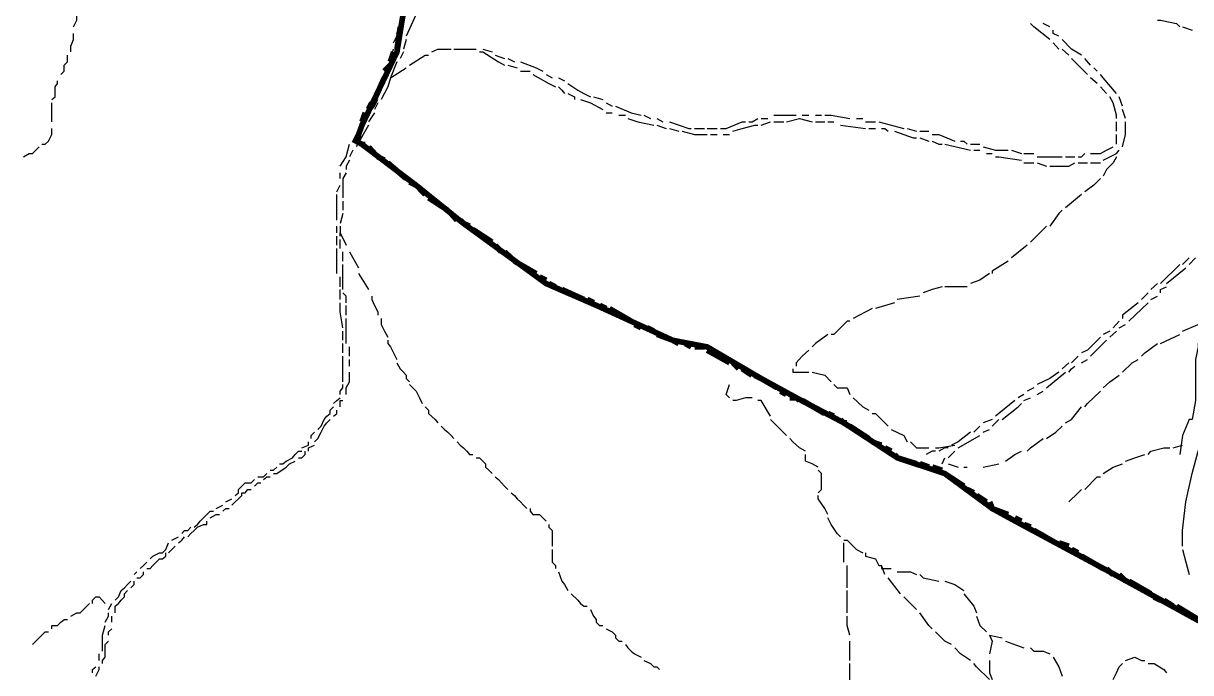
# Model space of a CAD drawing. Header units: millimetres. Extents: x -3588 to 75209, y -3737 to 38254.
# Drawn here: x 3453.5 to 3952.7, y 21318.2 to 21595.9 of the extents above; entities that cross this region are included whole.
import ezdxf

# ---------------------------------------------------------------- set-up
doc = ezdxf.new("R2010")
doc.units = ezdxf.units.MM
doc.layers.add('P', color=253, linetype='Continuous')

msp = doc.modelspace()

# ---------------------------------------------------------------- linework, layer by layer
at = {"layer": 'P'}
for points, const_width in [([(3969.534, 21333.025), (3918.162, 21361.255), (3880.329, 21381.58), (3867.91, 21388.35), (3847.586, 21403.313), (3827.261, 21410.083), (3804.392, 21425.046), (3784.067, 21435.769), (3769.104, 21443.963), (3745.962, 21457.518), (3731.287, 21460.334), (3698.527, 21475.298), (3677.082, 21484.612), (3641.794, 21510.298), (3621.469, 21526.67), (3598.328, 21544.178), (3595.783, 21545.586), (3596.904, 21546.995), (3596.904, 21548.403), (3598.328, 21552.356), (3613.291, 21583.691), (3620.061, 21625.477)], 2.417), ([(3969.534, 21333.025), (3918.162, 21361.255), (3880.329, 21381.58), (3867.91, 21388.35), (3847.586, 21403.313), (3827.261, 21410.083), (3804.392, 21425.046), (3784.067, 21435.769), (3769.104, 21443.963), (3745.962, 21457.518), (3731.287, 21460.334), (3698.527, 21475.298), (3677.082, 21484.612), (3641.794, 21510.298), (3621.469, 21526.67), (3598.328, 21544.178), (3595.783, 21545.586), (3596.904, 21546.995), (3596.904, 21548.403), (3598.328, 21552.356), (3613.291, 21583.691), (3620.061, 21625.477)], 1.2), ([(3613.291, 21584.827), (3614.7, 21594.43)], 2.417), ([(3610.459, 21579.466), (3611.867, 21583.691)], 2.417), ([(3607.914, 21575.513), (3610.459, 21578.042)], 2.417), ([(3603.689, 21563.366), (3607.914, 21572.681)], 2.417), ([(3601.145, 21559.141), (3602.553, 21561.958)], 2.417), ([(3598.328, 21553.78), (3599.736, 21557.717)], 2.417), ([(3599.736, 21544.178), (3598.328, 21544.178), (3595.783, 21545.586), (3596.904, 21546.995), (3596.904, 21548.403), (3598.328, 21552.356)], 2.417), ([(3603.689, 21540.225), (3601.145, 21543.042)], 2.417), ([(3607.914, 21537.392), (3605.097, 21538.817)], 2.417), ([(3617.228, 21529.502), (3609.338, 21536.272)], 2.417), ([(3621.469, 21526.67), (3618.653, 21528.078)], 2.417), ([(3625.422, 21522.717), (3622.878, 21525.261)], 2.417), ([(3635.024, 21515.947), (3626.831, 21521.309)], 2.417), ([(3638.977, 21511.706), (3636.433, 21514.539)], 2.417), ([(3644.339, 21509.178), (3641.794, 21510.298), (3640.386, 21511.706)], 2.417), ([(3653.941, 21502.392), (3645.747, 21507.753)], 2.417), ([(3657.878, 21498.167), (3655.349, 21500.984)], 2.417), ([(3662.119, 21495.623), (3659.302, 21498.167)], 2.417), ([(3672.841, 21488.853), (3663.527, 21494.214)], 2.417), ([(3677.082, 21486.02), (3674.266, 21487.429)], 2.417), ([(3681.035, 21483.204), (3678.202, 21484.612)], 2.417), ([(3693.166, 21477.842), (3683.852, 21482.067)], 2.417), ([(3697.407, 21476.418), (3694.59, 21477.842)], 2.417), ([(3702.768, 21473.89), (3699.951, 21475.298)], 2.417), ([(3713.491, 21468.528), (3704.176, 21473.89)], 2.417), ([(3717.732, 21465.696), (3714.915, 21467.104)], 2.417), ([(3723.093, 21464.287), (3720.276, 21465.696)], 2.417), ([(3733.815, 21458.926), (3731.287, 21460.334), (3724.501, 21462.879)], 2.417), ([(3739.177, 21457.518), (3736.648, 21458.926)], 2.417), ([(3744.826, 21457.518), (3740.601, 21457.518)], 2.417), ([(3755.564, 21450.732), (3745.962, 21456.093)], 2.417), ([(3759.501, 21448.204), (3756.973, 21450.732)], 2.417), ([(3765.151, 21445.371), (3760.926, 21448.204)], 2.417), ([(3775.889, 21440.01), (3769.104, 21443.963), (3766.287, 21445.371)], 2.417), ([(3779.826, 21437.193), (3777.297, 21438.601)], 2.417), ([(3785.475, 21434.648), (3784.067, 21435.769), (3781.25, 21435.769)], 2.417), ([(3796.214, 21428.999), (3786.612, 21434.648)], 2.417), ([(3800.151, 21427.879), (3797.622, 21428.999)], 2.417), ([(3805.8, 21425.046), (3804.392, 21425.046), (3802.983, 21426.455)], 2.417), ([(3815.114, 21418.277), (3806.936, 21423.638)], 2.417), ([(3820.475, 21415.444), (3816.539, 21416.868)], 2.417), ([(3824.716, 21412.915), (3821.9, 21414.324)], 2.417), ([(3835.439, 21407.554), (3827.261, 21410.083), (3826.125, 21411.507)], 2.417), ([(3840.8, 21406.13), (3836.863, 21407.554)], 2.417), ([(3846.449, 21404.722), (3842.224, 21406.13)], 2.417), ([(3855.764, 21397.952), (3847.586, 21403.313)], 2.417), ([(3860.005, 21395.119), (3857.188, 21396.544)], 2.417), ([(3865.366, 21391.182), (3861.125, 21393.999)], 2.417), ([(3874.68, 21385.805), (3867.91, 21388.35), (3866.774, 21391.182)], 2.417), ([(3880.329, 21382.988), (3877.513, 21384.397)], 2.417), ([(3884.282, 21380.444), (3881.45, 21381.58)], 2.417), ([(3895.005, 21373.674), (3885.691, 21379.036)], 2.417), ([(3900.654, 21372.266), (3896.413, 21373.674)], 2.417), ([(3904.607, 21369.433), (3901.774, 21370.858)], 2.417), ([(3915.329, 21362.664), (3906.015, 21368.025)], 2.417), ([(3919.57, 21360.119), (3918.162, 21361.255), (3916.738, 21362.664)], 2.417), ([(3924.932, 21357.303), (3922.099, 21360.119)], 2.417), ([(3935.654, 21351.941), (3926.34, 21357.303)], 2.417), ([(3939.895, 21349.109), (3937.062, 21350.533)], 2.417), ([(3945.256, 21346.58), (3941.303, 21349.109)], 2.417), ([(3955.979, 21340.931), (3946.665, 21346.58)], 2.417)]:
    msp.add_lwpolyline(points, dxfattribs=dict(at, const_width=const_width))
for points in [[(3474.955, 21594.43), (3476.38, 21597.246), (3476.38, 21599.791), (3476.38, 21601.199), (3476.38, 21602.607)], [(3621.469, 21599.791), (3617.228, 21590.477)], [(3938.487, 21597.246), (3939.895, 21597.246), (3946.665, 21595.838), (3948.073, 21594.43)], [(3473.835, 21583.691), (3473.835, 21584.827), (3473.835, 21586.236), (3474.955, 21589.052), (3474.955, 21590.477), (3474.955, 21591.597)], [(3613.291, 21591.597), (3614.7, 21595.838)], [(3892.46, 21589.052), (3885.691, 21594.43), (3884.282, 21595.838)], [(3892.46, 21594.43), (3889.643, 21595.838)], [(3896.413, 21590.477), (3893.884, 21591.597), (3893.884, 21593.005)], [(3949.209, 21594.43), (3953.434, 21593.005)], [(3611.867, 21587.644), (3613.291, 21590.477)], [(3617.228, 21589.052), (3616.108, 21584.827)], [(3896.413, 21584.827), (3893.884, 21587.644)], [(3906.015, 21582.283), (3901.774, 21584.827), (3897.837, 21589.052)], [(3469.594, 21574.105), (3471.018, 21575.513), (3471.018, 21578.042), (3472.427, 21579.466), (3472.427, 21580.874), (3472.427, 21582.283)], [(3609.338, 21575.513), (3611.867, 21584.827)], [(3616.108, 21583.691), (3614.7, 21580.874)], [(3618.653, 21578.042), (3625.422, 21582.283), (3626.831, 21582.283)], [(3628.239, 21583.691), (3630.783, 21584.827), (3636.433, 21584.827)], [(3637.553, 21584.827), (3641.794, 21584.827), (3643.202, 21584.827), (3647.155, 21584.827)], [(3648.564, 21583.691), (3649.988, 21583.691)], [(3649.988, 21584.827), (3653.941, 21583.691)], [(3649.988, 21583.691), (3656.757, 21579.466), (3659.302, 21578.042)], [(3655.349, 21582.283), (3659.302, 21580.874)], [(3900.654, 21582.283), (3897.837, 21584.827)], [(3613.291, 21579.466), (3610.459, 21572.681)], [(3610.459, 21572.681), (3617.228, 21576.921)], [(3660.71, 21580.874), (3663.527, 21579.466)], [(3660.71, 21578.042), (3664.663, 21576.921)], [(3666.072, 21579.466), (3672.841, 21576.921), (3675.674, 21575.513)], [(3908.56, 21574.105), (3901.774, 21580.874)], [(3909.968, 21578.042), (3907.424, 21580.874)], [(3912.785, 21575.513), (3911.377, 21576.921)], [(3610.459, 21572.681), (3609.338, 21568.728), (3606.506, 21563.366)], [(3607.914, 21570.152), (3607.914, 21574.105)], [(3666.072, 21575.513), (3670.313, 21575.513)], [(3671.433, 21574.105), (3678.202, 21570.152), (3681.035, 21568.728)], [(3677.082, 21574.105), (3679.627, 21572.681)], [(3682.443, 21572.681), (3684.988, 21571.272)], [(3912.785, 21570.152), (3909.968, 21572.681)], [(3920.979, 21565.911), (3915.329, 21572.681), (3914.209, 21574.105)], [(3465.641, 21563.366), (3467.065, 21564.503), (3467.065, 21567.319), (3467.065, 21568.728), (3468.186, 21570.152), (3468.186, 21571.272)], [(3605.097, 21565.911), (3606.506, 21567.319), (3606.506, 21568.728)], [(3682.443, 21568.728), (3683.852, 21567.319), (3684.988, 21565.911)], [(3686.396, 21570.152), (3690.637, 21567.319), (3693.166, 21565.911), (3695.999, 21564.503)], [(3916.738, 21565.911), (3914.209, 21568.728)], [(3949.209, 21372.266), (3949.209, 21379.036), (3950.618, 21391.182), (3953.434, 21403.313), (3955.979, 21412.915), (3960.22, 21419.685), (3964.173, 21428.999), (3965.581, 21438.601), (3968.398, 21445.371), (3969.534, 21449.324), (3972.351, 21457.518), (3975.183, 21467.104), (3976.304, 21476.418), (3979.136, 21486.02), (3981.953, 21498.167), (3983.073, 21506.345), (3998.037, 21571.272)], [(3465.641, 21553.78), (3465.641, 21555.188), (3465.641, 21557.717), (3465.641, 21559.141), (3465.641, 21561.958)], [(3599.736, 21555.188), (3603.689, 21560.55), (3605.097, 21563.366)], [(3605.097, 21561.958), (3603.689, 21559.141)], [(3686.396, 21565.911), (3689.213, 21564.503), (3689.213, 21563.366)], [(3691.758, 21563.366), (3695.999, 21561.958), (3701.36, 21559.141)], [(3697.407, 21564.503), (3701.36, 21563.366)], [(3702.768, 21561.958), (3705.313, 21560.55)], [(3920.979, 21555.188), (3920.979, 21556.597), (3919.57, 21561.958), (3918.162, 21564.503)], [(3923.523, 21560.55), (3922.099, 21564.503)], [(3603.689, 21557.717), (3601.145, 21553.78)], [(3702.768, 21557.717), (3705.313, 21557.717)], [(3706.721, 21560.55), (3713.491, 21557.717), (3717.732, 21556.597)], [(3708.129, 21556.597), (3709.538, 21556.597), (3710.962, 21556.597)], [(3718.852, 21556.597), (3721.685, 21555.188)], [(3774.465, 21556.597), (3782.659, 21556.597), (3784.067, 21556.597)], [(3786.612, 21556.597), (3789.428, 21556.597)], [(3792.261, 21556.597), (3794.789, 21556.597)], [(3796.214, 21556.597), (3799.03, 21556.597), (3806.936, 21555.188)], [(3924.932, 21555.188), (3923.523, 21559.141)], [(3601.145, 21552.356), (3595.783, 21543.042)], [(3596.904, 21549.827), (3598.328, 21553.78)], [(3712.082, 21555.188), (3716.323, 21553.78), (3723.093, 21552.356)], [(3724.501, 21555.188), (3727.046, 21553.78)], [(3724.501, 21552.356), (3728.454, 21550.947)], [(3729.862, 21553.78), (3738.056, 21550.947), (3739.177, 21550.947)], [(3751.611, 21550.947), (3754.14, 21550.947), (3760.926, 21553.78), (3762.334, 21553.78)], [(3756.973, 21549.827), (3760.926, 21550.947), (3766.287, 21552.356), (3767.695, 21552.356)], [(3763.742, 21553.78), (3765.151, 21553.78), (3767.695, 21555.188)], [(3769.104, 21555.188), (3771.936, 21555.188)], [(3769.104, 21552.356), (3773.056, 21553.78)], [(3774.465, 21553.78), (3778.706, 21553.78)], [(3779.826, 21553.78), (3785.475, 21555.188), (3790.837, 21553.78)], [(3792.261, 21553.78), (3796.214, 21553.78)], [(3797.622, 21553.78), (3800.151, 21553.78)], [(3802.983, 21552.356), (3813.706, 21550.947)], [(3809.753, 21555.188), (3812.586, 21555.188)], [(3813.706, 21553.78), (3817.947, 21553.78)], [(3819.355, 21553.78), (3830.078, 21550.947)], [(3920.979, 21549.827), (3920.979, 21553.78)], [(3923.523, 21543.042), (3924.932, 21548.403), (3924.932, 21553.78)], [(3461.416, 21544.178), (3462.824, 21544.178), (3464.233, 21545.586), (3465.641, 21548.403), (3465.641, 21549.827), (3465.641, 21550.947)], [(3594.375, 21545.586), (3595.783, 21548.403)], [(3729.862, 21550.947), (3733.815, 21549.827)], [(3735.24, 21549.827), (3740.601, 21548.403), (3745.962, 21548.403)], [(3740.601, 21550.947), (3744.826, 21550.947)], [(3745.962, 21550.947), (3750.187, 21550.947)], [(3747.37, 21548.403), (3748.779, 21548.403), (3750.187, 21548.403)], [(3752.732, 21548.403), (3754.14, 21548.403), (3755.564, 21548.403)], [(3815.114, 21550.947), (3817.947, 21550.947)], [(3820.475, 21550.947), (3821.9, 21550.947), (3823.308, 21549.827)], [(3826.125, 21549.827), (3834.031, 21546.995), (3835.439, 21546.995)], [(3831.486, 21550.947), (3835.439, 21549.827)], [(3836.863, 21549.827), (3840.8, 21549.827)], [(3836.863, 21546.995), (3840.8, 21545.586)], [(3842.224, 21548.403), (3845.041, 21548.403), (3851.811, 21545.586)], [(3920.979, 21544.178), (3920.979, 21546.995), (3920.979, 21548.403)], [(3453.51, 21538.817), (3456.055, 21540.225), (3457.463, 21540.225), (3458.872, 21541.633), (3460.28, 21543.042)], [(3589.014, 21534.864), (3591.542, 21538.817), (3592.967, 21544.178)], [(3594.375, 21541.633), (3592.967, 21538.817)], [(3842.224, 21545.586), (3845.041, 21544.178), (3846.449, 21544.178)], [(3847.586, 21544.178), (3858.596, 21541.633)], [(3854.355, 21545.586), (3855.764, 21545.586), (3857.188, 21544.178)], [(3858.596, 21544.178), (3862.549, 21544.178)], [(3860.005, 21541.633), (3862.549, 21541.633)], [(3863.958, 21543.042), (3869.319, 21541.633), (3874.68, 21541.633)], [(3876.088, 21541.633), (3880.329, 21540.225)], [(3909.968, 21540.225), (3914.209, 21540.225), (3916.738, 21541.633), (3919.57, 21543.042)], [(3920.979, 21540.225), (3922.099, 21541.633)], [(3592.967, 21537.392), (3591.542, 21534.864), (3591.542, 21533.455)], [(3865.366, 21540.225), (3867.91, 21540.225)], [(3869.319, 21538.817), (3870.727, 21538.817), (3880.329, 21537.392)], [(3881.45, 21540.225), (3885.691, 21540.225)], [(3887.099, 21538.817), (3889.643, 21538.817), (3895.005, 21538.817), (3897.837, 21538.817)], [(3899.246, 21538.817), (3903.199, 21538.817)], [(3904.607, 21538.817), (3906.015, 21538.817), (3907.424, 21540.225)], [(3915.329, 21537.392), (3918.162, 21538.817), (3920.979, 21540.225)], [(3920.979, 21538.817), (3919.57, 21536.272), (3916.738, 21533.455), (3915.329, 21530.623)], [(3589.014, 21529.502), (3589.014, 21530.623), (3589.014, 21532.031)], [(3591.542, 21532.031), (3590.134, 21529.502), (3590.134, 21521.309)], [(3881.45, 21536.272), (3885.691, 21536.272)], [(3887.099, 21536.272), (3891.052, 21534.864)], [(3892.46, 21534.864), (3900.654, 21534.864), (3903.199, 21536.272)], [(3904.607, 21536.272), (3907.424, 21536.272), (3908.56, 21536.272)], [(3909.968, 21536.272), (3914.209, 21536.272)], [(3587.589, 21523.853), (3589.014, 21526.67)], [(3914.209, 21529.502), (3911.377, 21526.67), (3907.424, 21523.853)], [(3587.589, 21511.706), (3587.589, 21522.717)], [(3906.015, 21522.717), (3899.246, 21517.068)], [(3590.134, 21519.9), (3590.134, 21515.947)], [(3590.134, 21514.539), (3589.014, 21510.298)], [(3897.837, 21515.947), (3896.413, 21514.539), (3892.46, 21509.178)], [(3587.589, 21506.345), (3587.589, 21509.178)], [(3589.014, 21509.178), (3589.014, 21506.345)], [(3891.052, 21509.178), (3888.235, 21506.345), (3884.282, 21502.392)], [(3587.589, 21500.984), (3587.589, 21503.528), (3587.589, 21504.937)], [(3589.014, 21504.937), (3589.014, 21506.345)], [(3589.014, 21506.345), (3591.542, 21500.984)], [(3589.014, 21499.576), (3589.014, 21500.984), (3589.014, 21502.392), (3589.014, 21503.528)], [(3587.589, 21488.853), (3587.589, 21489.973), (3587.589, 21492.806), (3587.589, 21494.214), (3587.589, 21498.167), (3587.589, 21499.576)], [(3590.134, 21494.214), (3590.134, 21498.167)], [(3592.967, 21498.167), (3596.904, 21491.382)], [(3882.874, 21500.984), (3876.088, 21495.623)], [(3590.134, 21482.067), (3590.134, 21483.204), (3590.134, 21486.02), (3590.134, 21487.429), (3590.134, 21488.853), (3590.134, 21491.382), (3590.134, 21492.806)], [(3874.68, 21494.214), (3867.91, 21489.973), (3867.91, 21488.853)], [(3948.073, 21492.806), (3939.895, 21484.612)], [(3952.026, 21495.623), (3949.209, 21492.806)], [(3952.026, 21492.806), (3954.859, 21495.623)], [(3589.014, 21483.204), (3589.014, 21486.02), (3589.014, 21487.429)], [(3596.904, 21488.853), (3601.145, 21482.067)], [(3866.774, 21488.853), (3862.549, 21486.02), (3858.596, 21484.612)], [(3942.424, 21484.612), (3950.618, 21491.382)], [(3589.014, 21477.842), (3589.014, 21482.067)], [(3846.449, 21483.204), (3842.224, 21482.067), (3838.272, 21480.659)], [(3857.188, 21483.204), (3851.811, 21483.204), (3847.586, 21483.204)], [(3938.487, 21484.612), (3935.654, 21482.067)], [(3939.895, 21480.659), (3939.895, 21482.067), (3942.424, 21483.204)], [(3591.542, 21476.418), (3591.542, 21479.251), (3590.134, 21480.659)], [(3602.553, 21479.251), (3602.553, 21477.842), (3603.689, 21475.298), (3605.097, 21472.481), (3605.097, 21471.057)], [(3836.863, 21479.251), (3827.261, 21477.842)], [(3934.534, 21480.659), (3933.11, 21479.251), (3931.701, 21477.842)], [(3935.654, 21477.842), (3938.487, 21479.251)], [(3590.134, 21465.696), (3589.014, 21472.481), (3589.014, 21475.298), (3589.014, 21476.418)], [(3591.542, 21471.057), (3591.542, 21472.481), (3591.542, 21475.298)], [(3816.539, 21473.89), (3808.345, 21469.649)], [(3826.125, 21476.418), (3817.947, 21473.89)], [(3930.293, 21476.418), (3923.523, 21471.057), (3923.523, 21469.649)], [(3926.34, 21468.528), (3934.534, 21476.418)], [(3591.542, 21458.926), (3591.542, 21462.879), (3591.542, 21464.287), (3591.542, 21468.528), (3591.542, 21469.649)], [(3606.506, 21469.649), (3606.506, 21467.104), (3607.914, 21464.287), (3609.338, 21461.743)], [(3806.936, 21468.528), (3805.8, 21468.528), (3800.151, 21462.879), (3799.03, 21462.879)], [(3922.099, 21468.528), (3919.57, 21465.696)], [(3922.099, 21465.696), (3924.932, 21467.104)], [(3949.209, 21464.287), (3955.979, 21467.104), (3957.387, 21467.104)], [(3590.134, 21460.334), (3590.134, 21461.743), (3590.134, 21462.879), (3590.134, 21464.287)], [(3797.622, 21462.879), (3792.261, 21458.926), (3790.837, 21457.518)], [(3914.209, 21461.743), (3908.56, 21456.093), (3906.015, 21454.973)], [(3918.162, 21464.287), (3915.329, 21462.879)], [(3918.162, 21461.743), (3920.979, 21464.287)], [(3939.895, 21458.926), (3948.073, 21462.879)], [(3957.387, 21461.743), (3955.979, 21458.926), (3955.979, 21457.518), (3954.859, 21452.157), (3954.859, 21446.779), (3954.859, 21434.648), (3953.434, 21426.455), (3952.026, 21426.455), (3949.209, 21419.685), (3948.073, 21411.507)], [(3590.134, 21454.973), (3590.134, 21457.518), (3590.134, 21458.926)], [(3592.967, 21453.565), (3592.967, 21454.973), (3592.967, 21457.518)], [(3609.338, 21460.334), (3609.338, 21458.926), (3610.459, 21457.518), (3611.867, 21454.973), (3613.291, 21452.157)], [(3909.968, 21453.565), (3911.377, 21454.973), (3916.738, 21460.334)], [(3931.701, 21453.565), (3933.11, 21454.973), (3938.487, 21458.926)], [(3590.134, 21442.554), (3590.134, 21445.371), (3590.134, 21446.779), (3590.134, 21448.204), (3590.134, 21450.732), (3590.134, 21452.157), (3590.134, 21453.565)], [(3592.967, 21449.324), (3592.967, 21452.157)], [(3789.428, 21456.093), (3786.612, 21453.565), (3784.067, 21450.732), (3784.067, 21449.324)], [(3904.607, 21453.565), (3903.199, 21452.157), (3901.774, 21450.732)], [(3906.015, 21450.732), (3908.56, 21452.157)], [(3923.523, 21446.779), (3927.748, 21450.732), (3930.293, 21452.157)], [(3591.542, 21437.193), (3591.542, 21438.601), (3591.542, 21440.01), (3592.967, 21442.554), (3592.967, 21443.963), (3592.967, 21446.779)], [(3613.291, 21450.732), (3614.7, 21448.204), (3616.108, 21446.779), (3617.228, 21445.371), (3617.228, 21443.963), (3618.653, 21442.554)], [(3782.659, 21448.204), (3782.659, 21446.779), (3785.475, 21446.779), (3789.428, 21446.779)], [(3790.837, 21446.779), (3796.214, 21445.371), (3799.03, 21442.554)], [(3896.413, 21446.779), (3892.46, 21443.963), (3887.099, 21441.418)], [(3891.052, 21440.01), (3899.246, 21446.779)], [(3900.654, 21450.732), (3897.837, 21448.204)], [(3900.654, 21446.779), (3901.774, 21448.204), (3903.199, 21449.324)], [(3915.329, 21440.01), (3918.162, 21442.554), (3922.099, 21445.371)], [(3589.014, 21437.193), (3589.014, 21438.601), (3590.134, 21440.01), (3590.134, 21441.418)], [(3618.653, 21441.418), (3621.469, 21438.601), (3622.878, 21435.769), (3624.014, 21433.24)], [(3755.564, 21435.769), (3754.14, 21437.193), (3755.564, 21441.418)], [(3800.151, 21441.418), (3801.575, 21440.01), (3802.983, 21440.01), (3805.8, 21440.01), (3806.936, 21437.193)], [(3881.45, 21437.193), (3878.921, 21435.769)], [(3885.691, 21440.01), (3882.874, 21438.601)], [(3887.099, 21437.193), (3889.643, 21438.601)], [(3907.424, 21431.832), (3908.56, 21433.24), (3914.209, 21438.601)], [(3579.412, 21422.23), (3580.82, 21423.638), (3582.228, 21426.455), (3583.364, 21427.879), (3584.773, 21428.999), (3584.773, 21430.407), (3586.181, 21431.832)], [(3586.181, 21433.24), (3587.589, 21434.648), (3589.014, 21435.769)], [(3589.014, 21431.832), (3589.014, 21434.648), (3590.134, 21434.648)], [(3625.422, 21431.832), (3626.831, 21430.407), (3626.831, 21428.999), (3629.663, 21426.455), (3630.783, 21425.046)], [(3765.151, 21435.769), (3762.334, 21435.769), (3758.381, 21434.648), (3756.973, 21434.648)], [(3773.056, 21427.879), (3769.104, 21434.648), (3767.695, 21434.648)], [(3808.345, 21435.769), (3812.586, 21431.832), (3815.114, 21430.407)], [(3877.513, 21434.648), (3870.727, 21428.999), (3869.319, 21427.879)], [(3872.135, 21426.455), (3878.921, 21431.832), (3880.329, 21433.24)], [(3881.45, 21434.648), (3884.282, 21435.769)], [(3899.246, 21425.046), (3901.774, 21426.455), (3906.015, 21431.832)], [(3586.181, 21427.879), (3587.589, 21428.999), (3587.589, 21430.407)], [(3816.539, 21428.999), (3817.947, 21428.999), (3820.475, 21426.455), (3823.308, 21423.638)], [(3578.003, 21416.868), (3579.412, 21418.277), (3580.82, 21421.093), (3582.228, 21423.638), (3583.364, 21425.046), (3584.773, 21426.455)], [(3632.192, 21423.638), (3633.616, 21422.23), (3635.024, 21421.093), (3636.433, 21419.685), (3637.553, 21418.277)], [(3779.826, 21419.685), (3777.297, 21422.23), (3773.056, 21426.455)], [(3824.716, 21422.23), (3830.078, 21419.685), (3831.486, 21416.868)], [(3862.549, 21423.638), (3861.125, 21422.23), (3860.005, 21421.093)], [(3867.91, 21426.455), (3863.958, 21425.046)], [(3863.958, 21421.093), (3866.774, 21422.23)], [(3867.91, 21423.638), (3870.727, 21426.455)], [(3891.052, 21418.277), (3895.005, 21421.093), (3897.837, 21423.638)], [(3572.642, 21414.324), (3575.459, 21415.444), (3575.459, 21416.868)], [(3576.579, 21418.277), (3576.579, 21419.685), (3578.003, 21421.093)], [(3638.977, 21416.868), (3640.386, 21415.444), (3641.794, 21414.324), (3643.202, 21412.915), (3644.339, 21411.507), (3645.747, 21411.507)], [(3788.02, 21412.915), (3785.475, 21414.324), (3782.659, 21416.868), (3781.25, 21418.277)], [(3832.91, 21416.868), (3835.439, 21414.324), (3839.68, 21414.324), (3840.8, 21414.324)], [(3853.235, 21416.868), (3850.402, 21415.444)], [(3858.596, 21421.093), (3853.235, 21416.868)], [(3853.235, 21414.324), (3862.549, 21419.685)], [(3882.874, 21412.915), (3884.282, 21414.324), (3889.643, 21418.277)], [(3563.04, 21407.554), (3564.448, 21407.554), (3565.856, 21408.674), (3568.689, 21410.083), (3569.809, 21411.507), (3571.218, 21412.915), (3572.642, 21412.915)], [(3571.218, 21410.083), (3572.642, 21410.083), (3574.05, 21411.507), (3574.05, 21412.915)], [(3575.459, 21412.915), (3575.459, 21414.324), (3578.003, 21415.444)], [(3843.633, 21412.915), (3842.224, 21412.915), (3839.68, 21411.507)], [(3843.633, 21414.324), (3845.041, 21414.324), (3851.811, 21415.444)], [(3848.994, 21414.324), (3847.586, 21414.324), (3845.041, 21412.915)], [(3848.994, 21410.083), (3851.811, 21412.915)], [(3873.56, 21408.674), (3877.513, 21411.507), (3880.329, 21412.915)], [(3934.534, 21411.507), (3935.654, 21412.915), (3941.303, 21414.324), (3943.848, 21414.324)], [(3945.256, 21414.324), (3949.209, 21415.444)], [(3560.495, 21403.313), (3561.903, 21403.313), (3565.856, 21406.13), (3567.265, 21407.554), (3569.809, 21408.674)], [(3647.155, 21410.083), (3648.564, 21410.083), (3649.988, 21408.674), (3651.108, 21407.554), (3651.108, 21406.13), (3652.516, 21404.722), (3653.941, 21403.313)], [(3793.381, 21406.13), (3790.837, 21407.554), (3788.02, 21408.674), (3788.02, 21411.507)], [(3846.449, 21407.554), (3847.586, 21410.083)], [(3848.994, 21407.554), (3853.235, 21406.13)], [(3863.958, 21406.13), (3870.727, 21407.554)], [(3915.329, 21403.313), (3919.57, 21406.13), (3923.523, 21407.554)], [(3924.932, 21408.674), (3928.885, 21410.083), (3933.11, 21411.507)], [(3553.726, 21401.905), (3556.254, 21401.905), (3557.678, 21403.313)], [(3556.254, 21400.769), (3557.678, 21401.905), (3559.087, 21401.905)], [(3559.087, 21404.722), (3560.495, 21404.722), (3561.903, 21406.13)], [(3655.349, 21401.905), (3656.757, 21400.769), (3659.302, 21397.952), (3660.71, 21396.544)], [(3793.381, 21395.119), (3794.789, 21396.544), (3794.789, 21400.769), (3794.789, 21403.313), (3793.381, 21404.722)], [(3855.764, 21406.13), (3857.188, 21406.13)], [(3907.424, 21396.544), (3912.785, 21401.905), (3914.209, 21401.905)], [(3544.123, 21393.999), (3545.532, 21395.119), (3545.532, 21396.544), (3546.94, 21397.952), (3548.364, 21399.36), (3550.893, 21399.36), (3552.317, 21400.769)], [(3552.317, 21397.952), (3553.726, 21399.36), (3555.134, 21399.36)], [(3540.17, 21391.182), (3542.715, 21392.591)], [(3542.715, 21389.758), (3544.123, 21391.182), (3545.532, 21392.591), (3546.94, 21393.999), (3546.94, 21395.119), (3548.364, 21395.119), (3549.485, 21396.544), (3550.893, 21396.544)], [(3662.119, 21395.119), (3663.527, 21393.999), (3664.663, 21392.591), (3666.072, 21391.182), (3667.48, 21389.758), (3668.888, 21388.35)], [(3797.622, 21385.805), (3796.214, 21388.35), (3793.381, 21392.591), (3793.381, 21393.999)], [(3900.654, 21391.182), (3904.607, 21395.119), (3906.015, 21396.544)], [(3526.615, 21380.444), (3528.04, 21381.58), (3529.16, 21382.988), (3530.568, 21384.397), (3533.401, 21387.229), (3534.809, 21387.229)], [(3535.929, 21388.35), (3538.762, 21389.758)], [(3538.762, 21387.229), (3540.17, 21388.35), (3541.579, 21388.35)], [(3670.313, 21388.35), (3670.313, 21387.229), (3671.433, 21385.805), (3674.266, 21385.805), (3675.674, 21384.397), (3677.082, 21382.988)], [(3523.799, 21376.219), (3525.207, 21377.627), (3526.615, 21379.036), (3528.04, 21380.444), (3530.568, 21381.58), (3531.993, 21381.58), (3531.993, 21382.988)], [(3533.401, 21384.397), (3535.929, 21385.805), (3537.354, 21385.805)], [(3801.575, 21377.627), (3799.03, 21381.58), (3797.622, 21384.397)], [(3521.254, 21377.627), (3522.39, 21379.036), (3523.799, 21379.036), (3525.207, 21380.444)], [(3678.202, 21381.58), (3678.202, 21380.444), (3679.627, 21379.036), (3679.627, 21376.219), (3679.627, 21374.795), (3679.627, 21372.266)], [(3801.575, 21377.627), (3802.983, 21376.219)], [(3802.983, 21376.219), (3801.575, 21377.627)], [(3507.715, 21366.905), (3508.835, 21368.025), (3511.668, 21369.433), (3513.076, 21369.433), (3514.484, 21370.858), (3515.605, 21373.674)], [(3515.605, 21369.433), (3518.437, 21372.266)], [(3517.029, 21374.795), (3519.846, 21376.219)], [(3519.846, 21373.674), (3521.254, 21374.795), (3522.39, 21376.219)], [(3804.392, 21374.795), (3805.8, 21374.795), (3809.753, 21370.858), (3812.586, 21369.433)], [(3804.392, 21365.48), (3804.392, 21370.858), (3804.392, 21373.674)], [(3506.291, 21362.664), (3507.715, 21362.664), (3508.835, 21364.072), (3510.243, 21365.48), (3511.668, 21366.905), (3513.076, 21366.905), (3514.484, 21368.025), (3514.484, 21369.433)], [(3679.627, 21370.858), (3679.627, 21369.433), (3679.627, 21366.905), (3679.627, 21365.48), (3681.035, 21364.072), (3681.035, 21362.664)], [(3813.706, 21369.433), (3813.706, 21368.025), (3817.947, 21366.905), (3819.355, 21364.072), (3820.475, 21364.072)], [(3949.209, 21370.858), (3950.618, 21365.48), (3952.026, 21360.119)], [(3503.474, 21362.664), (3504.882, 21364.072), (3506.291, 21365.48)], [(3805.8, 21354.47), (3805.8, 21358.711), (3805.8, 21364.072)], [(3821.9, 21360.119), (3820.475, 21364.072)], [(3820.475, 21364.072), (3820.475, 21362.664), (3823.308, 21362.664), (3824.716, 21362.664)], [(3492.751, 21349.109), (3494.16, 21350.533), (3495.28, 21353.35), (3496.704, 21354.47), (3498.113, 21355.894), (3499.521, 21357.303)], [(3499.521, 21354.47), (3500.929, 21355.894), (3500.929, 21357.303)], [(3500.929, 21360.119), (3502.066, 21361.255)], [(3502.066, 21358.711), (3503.474, 21358.711), (3504.882, 21360.119), (3504.882, 21361.255)], [(3682.443, 21361.255), (3683.852, 21357.303), (3684.988, 21355.894), (3686.396, 21353.35)], [(3828.669, 21351.941), (3823.308, 21358.711)], [(3827.261, 21361.255), (3832.91, 21361.255), (3835.439, 21360.119)], [(3836.863, 21360.119), (3838.272, 21358.711), (3845.041, 21357.303)], [(3847.586, 21357.303), (3851.811, 21355.894), (3855.764, 21353.35)], [(3492.751, 21343.747), (3492.751, 21346.58), (3494.16, 21347.7), (3495.28, 21349.109), (3496.704, 21350.533), (3496.704, 21351.941), (3498.113, 21353.35)], [(3687.805, 21351.941), (3690.637, 21349.109), (3691.758, 21347.7), (3693.166, 21346.58), (3694.59, 21346.58)], [(3805.8, 21343.747), (3805.8, 21346.58), (3805.8, 21351.941), (3805.8, 21353.35)], [(3855.764, 21351.941), (3860.005, 21346.58), (3861.125, 21343.747)], [(3473.835, 21342.339), (3476.38, 21343.747), (3477.788, 21343.747), (3479.196, 21345.156), (3480.605, 21346.58), (3481.741, 21347.7)], [(3483.149, 21347.7), (3483.149, 21349.109), (3484.557, 21350.533), (3485.966, 21350.533), (3488.51, 21347.7)], [(3489.919, 21345.156), (3491.343, 21347.7)], [(3835.439, 21345.156), (3830.078, 21350.533)], [(3488.51, 21339.794), (3489.919, 21342.339), (3489.919, 21343.747)], [(3491.343, 21339.794), (3491.343, 21340.931), (3491.343, 21342.339)], [(3695.999, 21345.156), (3697.407, 21342.339), (3698.527, 21340.931), (3698.527, 21339.794), (3699.951, 21338.386), (3701.36, 21338.386)], [(3806.936, 21334.145), (3805.8, 21338.386), (3805.8, 21340.931), (3805.8, 21342.339)], [(3842.224, 21336.978), (3840.8, 21338.386), (3836.863, 21343.747)], [(3861.125, 21342.339), (3862.549, 21338.386), (3865.366, 21335.569)], [(3465.641, 21336.978), (3465.641, 21338.386), (3468.186, 21338.386), (3469.594, 21339.794), (3471.018, 21340.931), (3472.427, 21340.931)], [(3487.39, 21327.376), (3487.39, 21330.208), (3487.39, 21331.617), (3487.39, 21334.145), (3488.51, 21338.386)], [(3489.919, 21334.145), (3489.919, 21335.569), (3491.343, 21336.978)], [(3702.768, 21336.978), (3705.313, 21335.569), (3706.721, 21334.145), (3706.721, 21333.025), (3708.129, 21331.617), (3709.538, 21331.617)], [(3457.463, 21330.208), (3458.872, 21331.617), (3460.28, 21333.025), (3461.416, 21334.145), (3462.824, 21335.569), (3464.233, 21335.569)], [(3850.402, 21330.208), (3847.586, 21331.617), (3843.633, 21335.569)], [(3866.774, 21334.145), (3867.91, 21331.617), (3866.774, 21326.255)], [(3866.774, 21334.145), (3872.135, 21333.025)], [(3487.39, 21322.014), (3487.39, 21323.423), (3488.51, 21324.831), (3488.51, 21326.255), (3488.51, 21327.376), (3488.51, 21330.208), (3489.919, 21331.617)], [(3710.962, 21330.208), (3712.082, 21328.784), (3713.491, 21327.376), (3714.915, 21326.255), (3717.732, 21324.831)], [(3806.936, 21323.423), (3806.936, 21327.376), (3806.936, 21331.617)], [(3858.596, 21323.423), (3854.355, 21326.255), (3851.811, 21328.784)], [(3873.56, 21331.617), (3881.45, 21328.784)], [(3884.282, 21328.784), (3885.691, 21327.376), (3889.643, 21327.376), (3892.46, 21326.255)], [(3485.966, 21323.423), (3485.966, 21326.255)], [(3718.852, 21323.423), (3721.685, 21322.014), (3723.093, 21320.606), (3724.501, 21320.606), (3725.637, 21319.47)], [(3806.936, 21312.7), (3806.936, 21320.606), (3806.936, 21322.014)], [(3866.774, 21315.245), (3861.125, 21320.606), (3860.005, 21322.014)], [(3866.774, 21323.423), (3866.774, 21318.061), (3867.91, 21315.245)], [(3893.884, 21324.831), (3896.413, 21320.606), (3897.837, 21316.653)], [(3919.57, 21315.245), (3920.979, 21318.061), (3922.099, 21320.606), (3923.523, 21322.014)], [(3924.932, 21323.423), (3928.885, 21324.831), (3931.701, 21323.423), (3933.11, 21323.423)], [(3934.534, 21322.014), (3937.062, 21322.014), (3941.303, 21319.47), (3942.424, 21318.061)], [(3483.149, 21318.061), (3483.149, 21319.47), (3484.557, 21320.606)], [(3484.557, 21316.653), (3485.966, 21319.47), (3485.966, 21320.606)]]:
    msp.add_lwpolyline(points, dxfattribs=at)

doc.saveas('drawing.dxf')
